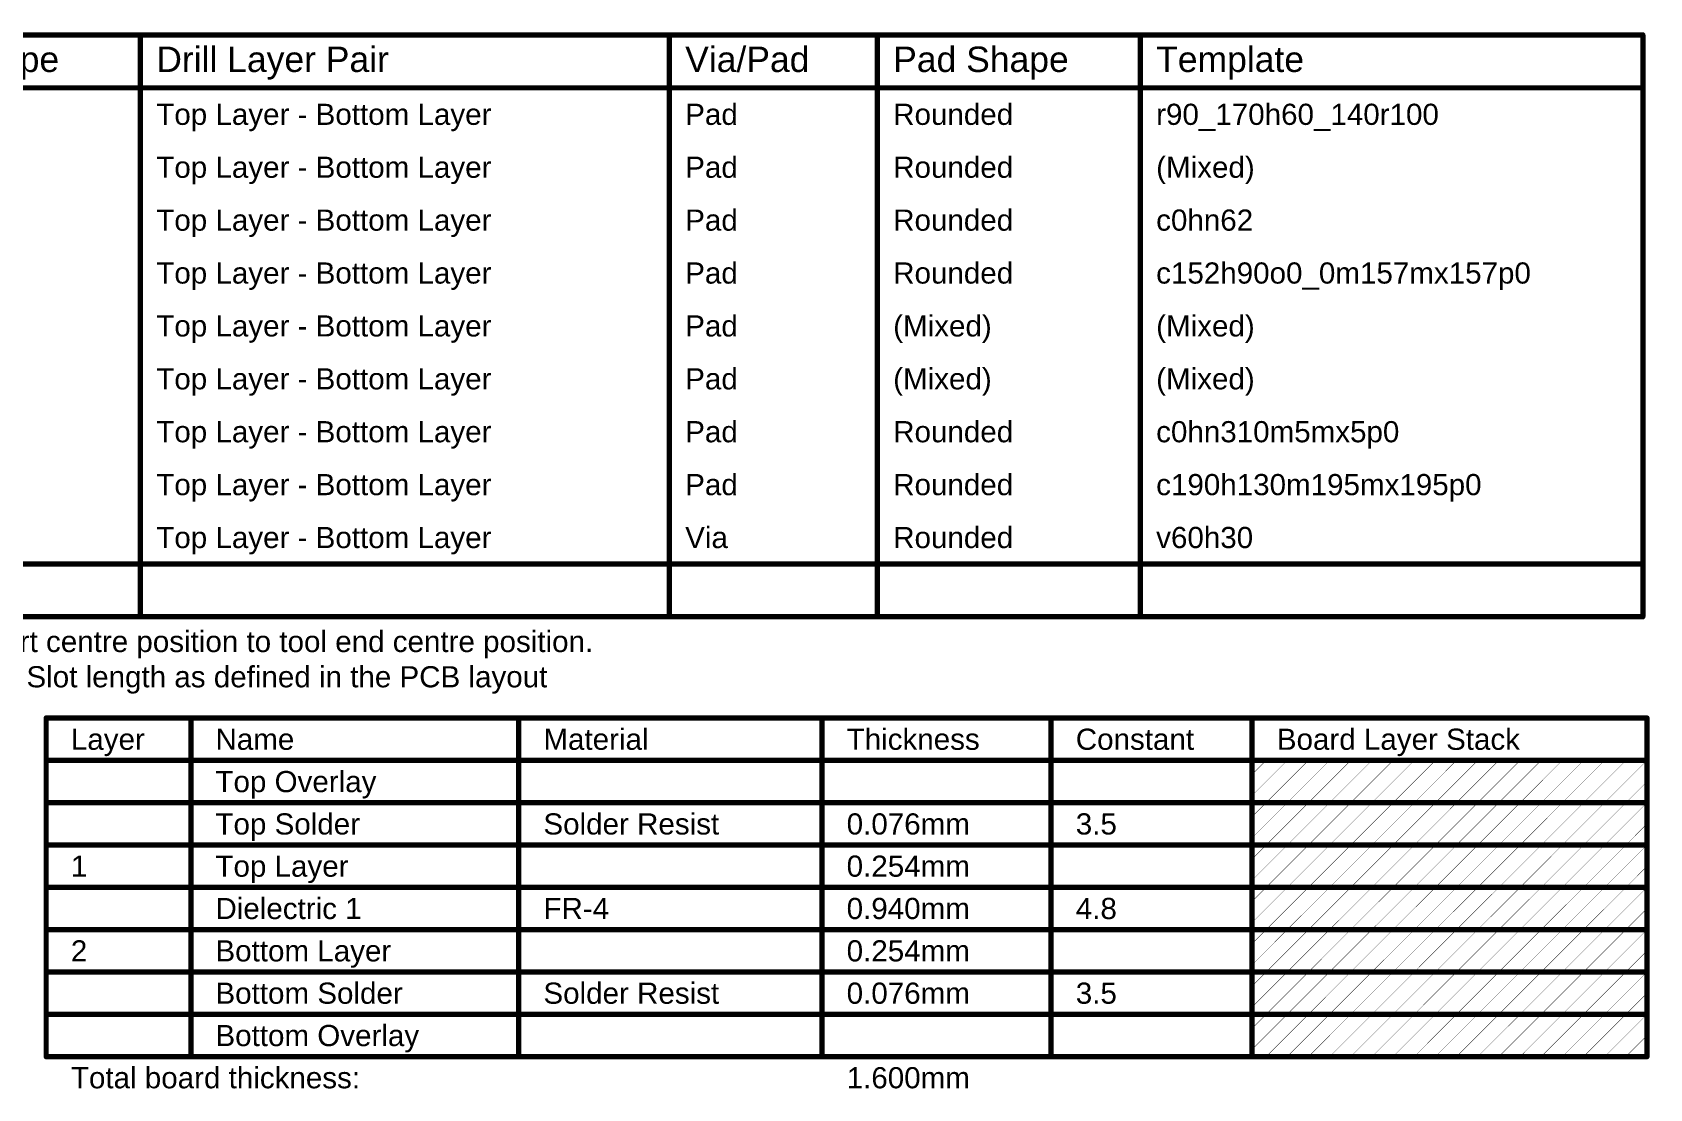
# Model space of a CAD drawing. Header units: inches. Extents: x -6 to 198, y 0 to 119.
# Drawn here: x 81.6 to 198.1, y 43 to 119 of the extents above; entities that cross this region are included whole.
import ezdxf

# ---------------------------------------------------------------- set-up
doc = ezdxf.new("R2010")
doc.units = ezdxf.units.IN
doc.layers.add('Drill Drawing', color=1, linetype='Continuous')
doc.layers.add('Fabrication', color=76, linetype='Continuous')
doc.styles.add('Arial', font='', dxfattribs={"height": 0.2})
doc.styles.get('Arial').set_extended_font_data('Arial')

msp = doc.modelspace()

# ---------------------------------------------------------------- linework, layer by layer
at = {"layer": 'Drill Drawing', "const_width": 0.381}
for points in [[(-0.01, 118.85), (197.6, 118.85)], [(89.4, 76.94), (89.4, 118.85)], [(127.49, 76.94), (127.49, 118.85)], [(142.47, 76.94), (142.47, 118.85)], [(161.41, 76.94), (161.41, 118.85)], [(197.6, 76.94), (197.6, 118.85)], [(-0.01, 115.04), (197.6, 115.04)], [(-0.01, 80.75), (197.6, 80.75)], [(-0.01, 76.94), (197.6, 76.94)]]:
    msp.add_lwpolyline(points, dxfattribs=at)
at = {"layer": 'Drill Drawing', "const_width": 0.191}
for points in [[(89.3, 118.85, 1), (89.49, 118.85, 1)], [(127.39, 118.85, 1), (127.58, 118.85, 1)], [(142.37, 118.85, 1), (142.56, 118.85, 1)], [(161.32, 118.85, 1), (161.51, 118.85, 1)], [(197.5, 118.85, 1), (197.69, 118.85, 1)], [(197.5, 118.85, 1), (197.69, 118.85, 1)], [(197.5, 115.04, 1), (197.69, 115.04, 1)], [(197.5, 80.75, 1), (197.69, 80.75, 1)], [(89.3, 76.94, 1), (89.49, 76.94, 1)], [(127.39, 76.94, 1), (127.58, 76.94, 1)], [(142.37, 76.94, 1), (142.56, 76.94, 1)], [(161.32, 76.94, 1), (161.51, 76.94, 1)], [(197.5, 76.94, 1), (197.69, 76.94, 1)], [(197.5, 76.94, 1), (197.69, 76.94, 1)]]:
    msp.add_lwpolyline(points, format="xyb", close=True, dxfattribs=at)
at = {"layer": 'Fabrication'}
for points, const_width in [([(82.61, 69.65), (197.9, 69.65)], 0.381), ([(82.61, 45.26), (82.61, 69.65)], 0.381), ([(93.03, 45.26), (93.03, 69.65)], 0.381), ([(116.64, 45.26), (116.64, 69.65)], 0.381), ([(138.48, 45.26), (138.48, 69.65)], 0.381), ([(154.98, 45.26), (154.98, 69.65)], 0.381), ([(169.46, 45.26), (169.46, 69.65)], 0.381), ([(197.9, 45.26), (197.9, 69.65)], 0.381), ([(82.61, 66.6), (197.9, 66.6)], 0.381), ([(169.46, 64.07), (171.99, 66.6)], 0.0254), ([(169.46, 65.59), (170.47, 66.6)], 0.0254), ([(170.47, 63.55), (173.52, 66.6)], 0.0254), ([(171.99, 63.55), (175.04, 66.6)], 0.0254), ([(173.52, 63.55), (176.56, 66.6)], 0.0254), ([(175.04, 63.55), (178.09, 66.6)], 0.0254), ([(176.56, 63.55), (179.61, 66.6)], 0.0254), ([(178.09, 63.55), (181.14, 66.6)], 0.0254), ([(179.61, 63.55), (182.66, 66.6)], 0.0254), ([(181.14, 63.55), (184.18, 66.6)], 0.0254), ([(182.66, 63.55), (185.71, 66.6)], 0.0254), ([(184.18, 63.55), (187.23, 66.6)], 0.0254), ([(185.71, 63.55), (188.76, 66.6)], 0.0254), ([(187.23, 63.55), (190.28, 66.6)], 0.0254), ([(188.76, 63.55), (191.8, 66.6)], 0.0254), ([(190.28, 63.55), (193.33, 66.6)], 0.0254), ([(191.8, 63.55), (194.85, 66.6)], 0.0254), ([(193.33, 63.55), (196.38, 66.6)], 0.0254), ([(194.85, 63.55), (197.9, 66.6)], 0.0254), ([(196.38, 63.55), (197.9, 65.07)], 0.0254), ([(82.61, 63.55), (93.03, 63.55)], 0.381), ([(93.03, 63.55), (116.64, 63.55)], 0.381), ([(116.64, 63.55), (138.48, 63.55)], 0.381), ([(138.48, 63.55), (154.98, 63.55)], 0.381), ([(154.98, 63.55), (169.46, 63.55)], 0.381), ([(169.46, 63.55), (197.9, 63.55)], 0.381), ([(169.46, 61.02), (171.99, 63.55)], 0.0254), ([(169.46, 62.54), (170.47, 63.55)], 0.0254), ([(170.47, 60.5), (173.52, 63.55)], 0.0254), ([(171.99, 60.5), (175.04, 63.55)], 0.0254), ([(173.52, 60.5), (176.56, 63.55)], 0.0254), ([(175.04, 60.5), (178.09, 63.55)], 0.0254), ([(176.56, 60.5), (179.61, 63.55)], 0.0254), ([(178.09, 60.5), (181.14, 63.55)], 0.0254), ([(179.61, 60.5), (182.66, 63.55)], 0.0254), ([(181.14, 60.5), (184.18, 63.55)], 0.0254), ([(182.66, 60.5), (185.71, 63.55)], 0.0254), ([(184.18, 60.5), (187.23, 63.55)], 0.0254), ([(185.71, 60.5), (188.76, 63.55)], 0.0254), ([(187.23, 60.5), (190.28, 63.55)], 0.0254), ([(188.76, 60.5), (191.8, 63.55)], 0.0254), ([(190.28, 60.5), (193.33, 63.55)], 0.0254), ([(191.8, 60.5), (194.85, 63.55)], 0.0254), ([(193.33, 60.5), (196.38, 63.55)], 0.0254), ([(194.85, 60.5), (197.9, 63.55)], 0.0254), ([(196.38, 60.5), (197.9, 62.03)], 0.0254), ([(82.61, 60.5), (93.03, 60.5)], 0.381), ([(93.03, 60.5), (116.64, 60.5)], 0.381), ([(116.64, 60.5), (138.48, 60.5)], 0.381), ([(138.48, 60.5), (154.98, 60.5)], 0.381), ([(154.98, 60.5), (169.46, 60.5)], 0.381), ([(169.46, 60.5), (197.9, 60.5)], 0.381), ([(169.46, 57.97), (171.99, 60.5)], 0.0254), ([(169.46, 59.49), (170.47, 60.5)], 0.0254), ([(170.47, 57.45), (173.52, 60.5)], 0.0254), ([(171.99, 57.45), (175.04, 60.5)], 0.0254), ([(173.52, 57.45), (176.56, 60.5)], 0.0254), ([(175.04, 57.45), (178.09, 60.5)], 0.0254), ([(176.56, 57.45), (179.61, 60.5)], 0.0254), ([(178.09, 57.45), (181.14, 60.5)], 0.0254), ([(179.61, 57.45), (182.66, 60.5)], 0.0254), ([(181.14, 57.45), (184.18, 60.5)], 0.0254), ([(182.66, 57.45), (185.71, 60.5)], 0.0254), ([(184.18, 57.45), (187.23, 60.5)], 0.0254), ([(185.71, 57.45), (188.76, 60.5)], 0.0254), ([(187.23, 57.45), (190.28, 60.5)], 0.0254), ([(188.76, 57.45), (191.8, 60.5)], 0.0254), ([(190.28, 57.45), (193.33, 60.5)], 0.0254), ([(191.8, 57.45), (194.85, 60.5)], 0.0254), ([(193.33, 57.45), (196.38, 60.5)], 0.0254), ([(194.85, 57.45), (197.9, 60.5)], 0.0254), ([(196.38, 57.45), (197.9, 58.98)], 0.0254), ([(82.61, 57.45), (93.03, 57.45)], 0.381), ([(93.03, 57.45), (116.64, 57.45)], 0.381), ([(116.64, 57.45), (138.48, 57.45)], 0.381), ([(138.48, 57.45), (154.98, 57.45)], 0.381), ([(154.98, 57.45), (169.46, 57.45)], 0.381), ([(169.46, 57.45), (197.9, 57.45)], 0.381), ([(169.46, 54.92), (171.99, 57.45)], 0.0254), ([(169.46, 56.45), (170.47, 57.45)], 0.0254), ([(170.47, 54.41), (173.52, 57.45)], 0.0254), ([(171.99, 54.41), (175.04, 57.45)], 0.0254), ([(173.52, 54.41), (176.56, 57.45)], 0.0254), ([(175.04, 54.41), (178.09, 57.45)], 0.0254), ([(176.56, 54.41), (179.61, 57.45)], 0.0254), ([(178.09, 54.41), (181.14, 57.45)], 0.0254), ([(179.61, 54.41), (182.66, 57.45)], 0.0254), ([(181.14, 54.41), (184.18, 57.45)], 0.0254), ([(182.66, 54.41), (185.71, 57.45)], 0.0254), ([(184.18, 54.41), (187.23, 57.45)], 0.0254), ([(185.71, 54.41), (188.76, 57.45)], 0.0254), ([(187.23, 54.41), (190.28, 57.45)], 0.0254), ([(188.76, 54.41), (191.8, 57.45)], 0.0254), ([(190.28, 54.41), (193.33, 57.45)], 0.0254), ([(191.8, 54.41), (194.85, 57.45)], 0.0254), ([(193.33, 54.41), (196.38, 57.45)], 0.0254), ([(194.85, 54.41), (197.9, 57.45)], 0.0254), ([(196.38, 54.41), (197.9, 55.93)], 0.0254), ([(82.61, 54.41), (93.03, 54.41)], 0.381), ([(93.03, 54.41), (116.64, 54.41)], 0.381), ([(116.64, 54.41), (138.48, 54.41)], 0.381), ([(138.48, 54.41), (154.98, 54.41)], 0.381), ([(154.98, 54.41), (169.46, 54.41)], 0.381), ([(169.46, 54.41), (197.9, 54.41)], 0.381), ([(169.46, 51.87), (171.99, 54.41)], 0.0254), ([(169.46, 53.4), (170.47, 54.41)], 0.0254), ([(170.47, 51.36), (173.52, 54.41)], 0.0254), ([(171.99, 51.36), (175.04, 54.41)], 0.0254), ([(173.52, 51.36), (176.56, 54.41)], 0.0254), ([(175.04, 51.36), (178.09, 54.41)], 0.0254), ([(176.56, 51.36), (179.61, 54.41)], 0.0254), ([(178.09, 51.36), (181.14, 54.41)], 0.0254), ([(179.61, 51.36), (182.66, 54.41)], 0.0254), ([(181.14, 51.36), (184.18, 54.41)], 0.0254), ([(182.66, 51.36), (185.71, 54.41)], 0.0254), ([(184.18, 51.36), (187.23, 54.41)], 0.0254), ([(185.71, 51.36), (188.76, 54.41)], 0.0254), ([(187.23, 51.36), (190.28, 54.41)], 0.0254), ([(188.76, 51.36), (191.8, 54.41)], 0.0254), ([(190.28, 51.36), (193.33, 54.41)], 0.0254), ([(191.8, 51.36), (194.85, 54.41)], 0.0254), ([(193.33, 51.36), (196.38, 54.41)], 0.0254), ([(194.85, 51.36), (197.9, 54.41)], 0.0254), ([(196.38, 51.36), (197.9, 52.88)], 0.0254), ([(82.61, 51.36), (93.03, 51.36)], 0.381), ([(93.03, 51.36), (116.64, 51.36)], 0.381), ([(116.64, 51.36), (138.48, 51.36)], 0.381), ([(138.48, 51.36), (154.98, 51.36)], 0.381), ([(154.98, 51.36), (169.46, 51.36)], 0.381), ([(169.46, 51.36), (197.9, 51.36)], 0.381), ([(169.46, 48.83), (171.99, 51.36)], 0.0254), ([(169.46, 50.35), (170.47, 51.36)], 0.0254), ([(170.47, 48.31), (173.52, 51.36)], 0.0254), ([(171.99, 48.31), (175.04, 51.36)], 0.0254), ([(173.52, 48.31), (176.56, 51.36)], 0.0254), ([(175.04, 48.31), (178.09, 51.36)], 0.0254), ([(176.56, 48.31), (179.61, 51.36)], 0.0254), ([(178.09, 48.31), (181.14, 51.36)], 0.0254), ([(179.61, 48.31), (182.66, 51.36)], 0.0254), ([(181.14, 48.31), (184.18, 51.36)], 0.0254), ([(182.66, 48.31), (185.71, 51.36)], 0.0254), ([(184.18, 48.31), (187.23, 51.36)], 0.0254), ([(185.71, 48.31), (188.76, 51.36)], 0.0254), ([(187.23, 48.31), (190.28, 51.36)], 0.0254), ([(188.76, 48.31), (191.8, 51.36)], 0.0254), ([(190.28, 48.31), (193.33, 51.36)], 0.0254), ([(191.8, 48.31), (194.85, 51.36)], 0.0254), ([(193.33, 48.31), (196.38, 51.36)], 0.0254), ([(194.85, 48.31), (197.9, 51.36)], 0.0254), ([(196.38, 48.31), (197.9, 49.83)], 0.0254), ([(82.61, 48.31), (93.03, 48.31)], 0.381), ([(93.03, 48.31), (116.64, 48.31)], 0.381), ([(116.64, 48.31), (138.48, 48.31)], 0.381), ([(138.48, 48.31), (154.98, 48.31)], 0.381), ([(154.98, 48.31), (169.46, 48.31)], 0.381), ([(169.46, 48.31), (197.9, 48.31)], 0.381), ([(169.46, 45.78), (171.99, 48.31)], 0.0254), ([(169.46, 47.3), (170.47, 48.31)], 0.0254), ([(170.47, 45.26), (173.52, 48.31)], 0.0254), ([(171.99, 45.26), (175.04, 48.31)], 0.0254), ([(173.52, 45.26), (176.56, 48.31)], 0.0254), ([(175.04, 45.26), (178.09, 48.31)], 0.0254), ([(176.56, 45.26), (179.61, 48.31)], 0.0254), ([(178.09, 45.26), (181.14, 48.31)], 0.0254), ([(179.61, 45.26), (182.66, 48.31)], 0.0254), ([(181.14, 45.26), (184.18, 48.31)], 0.0254), ([(182.66, 45.26), (185.71, 48.31)], 0.0254), ([(184.18, 45.26), (187.23, 48.31)], 0.0254), ([(185.71, 45.26), (188.76, 48.31)], 0.0254), ([(187.23, 45.26), (190.28, 48.31)], 0.0254), ([(188.76, 45.26), (191.8, 48.31)], 0.0254), ([(190.28, 45.26), (193.33, 48.31)], 0.0254), ([(191.8, 45.26), (194.85, 48.31)], 0.0254), ([(193.33, 45.26), (196.38, 48.31)], 0.0254), ([(194.85, 45.26), (197.9, 48.31)], 0.0254), ([(196.38, 45.26), (197.9, 46.79)], 0.0254), ([(82.61, 45.26), (93.03, 45.26)], 0.381), ([(93.03, 45.26), (116.64, 45.26)], 0.381), ([(116.64, 45.26), (138.48, 45.26)], 0.381), ([(138.48, 45.26), (154.98, 45.26)], 0.381), ([(154.98, 45.26), (169.46, 45.26)], 0.381), ([(169.46, 45.26), (197.9, 45.26)], 0.381)]:
    msp.add_lwpolyline(points, dxfattribs=dict(at, const_width=const_width))
for points, const_width in [([(82.52, 69.65, 1), (82.71, 69.65, 1)], 0.191), ([(82.52, 69.65, 1), (82.71, 69.65, 1)], 0.191), ([(92.93, 69.65, 1), (93.12, 69.65, 1)], 0.191), ([(116.55, 69.65, 1), (116.74, 69.65, 1)], 0.191), ([(138.38, 69.65, 1), (138.57, 69.65, 1)], 0.191), ([(154.89, 69.65, 1), (155.08, 69.65, 1)], 0.191), ([(169.36, 69.65, 1), (169.55, 69.65, 1)], 0.191), ([(197.8, 69.65, 1), (197.99, 69.65, 1)], 0.191), ([(197.8, 69.65, 1), (197.99, 69.65, 1)], 0.191), ([(82.52, 66.6, 1), (82.71, 66.6, 1)], 0.191), ([(170.46, 66.6, 1), (170.47, 66.6, 1)], 0.0127), ([(171.98, 66.6, 1), (172, 66.6, 1)], 0.0127), ([(173.51, 66.6, 1), (173.52, 66.6, 1)], 0.0127), ([(175.03, 66.6, 1), (175.05, 66.6, 1)], 0.0127), ([(176.56, 66.6, 1), (176.57, 66.6, 1)], 0.0127), ([(178.08, 66.6, 1), (178.09, 66.6, 1)], 0.0127), ([(179.6, 66.6, 1), (179.62, 66.6, 1)], 0.0127), ([(181.13, 66.6, 1), (181.14, 66.6, 1)], 0.0127), ([(182.65, 66.6, 1), (182.67, 66.6, 1)], 0.0127), ([(184.18, 66.6, 1), (184.19, 66.6, 1)], 0.0127), ([(185.7, 66.6, 1), (185.71, 66.6, 1)], 0.0127), ([(187.22, 66.6, 1), (187.24, 66.6, 1)], 0.0127), ([(188.75, 66.6, 1), (188.76, 66.6, 1)], 0.0127), ([(190.27, 66.6, 1), (190.29, 66.6, 1)], 0.0127), ([(191.8, 66.6, 1), (191.81, 66.6, 1)], 0.0127), ([(193.32, 66.6, 1), (193.33, 66.6, 1)], 0.0127), ([(194.84, 66.6, 1), (194.86, 66.6, 1)], 0.0127), ([(196.37, 66.6, 1), (196.38, 66.6, 1)], 0.0127), ([(197.8, 66.6, 1), (197.99, 66.6, 1)], 0.191), ([(197.89, 66.6, 1), (197.91, 66.6, 1)], 0.0127), ([(169.45, 65.59, 1), (169.47, 65.59, 1)], 0.0127), ([(169.45, 64.07, 1), (169.47, 64.07, 1)], 0.0127), ([(197.89, 65.07, 1), (197.91, 65.07, 1)], 0.0127), ([(82.52, 63.55, 1), (82.71, 63.55, 1)], 0.191), ([(92.93, 63.55, 1), (93.12, 63.55, 1)], 0.191), ([(92.93, 63.55, 1), (93.12, 63.55, 1)], 0.191), ([(116.55, 63.55, 1), (116.74, 63.55, 1)], 0.191), ([(116.55, 63.55, 1), (116.74, 63.55, 1)], 0.191), ([(138.38, 63.55, 1), (138.57, 63.55, 1)], 0.191), ([(138.38, 63.55, 1), (138.57, 63.55, 1)], 0.191), ([(154.89, 63.55, 1), (155.08, 63.55, 1)], 0.191), ([(154.89, 63.55, 1), (155.08, 63.55, 1)], 0.191), ([(169.36, 63.55, 1), (169.55, 63.55, 1)], 0.191), ([(169.36, 63.55, 1), (169.55, 63.55, 1)], 0.191), ([(170.46, 63.55, 1), (170.47, 63.55, 1)], 0.0127), ([(170.46, 63.55, 1), (170.47, 63.55, 1)], 0.0127), ([(171.98, 63.55, 1), (172, 63.55, 1)], 0.0127), ([(171.98, 63.55, 1), (172, 63.55, 1)], 0.0127), ([(173.51, 63.55, 1), (173.52, 63.55, 1)], 0.0127), ([(173.51, 63.55, 1), (173.52, 63.55, 1)], 0.0127), ([(175.03, 63.55, 1), (175.05, 63.55, 1)], 0.0127), ([(175.03, 63.55, 1), (175.05, 63.55, 1)], 0.0127), ([(176.56, 63.55, 1), (176.57, 63.55, 1)], 0.0127), ([(176.56, 63.55, 1), (176.57, 63.55, 1)], 0.0127), ([(178.08, 63.55, 1), (178.09, 63.55, 1)], 0.0127), ([(178.08, 63.55, 1), (178.09, 63.55, 1)], 0.0127), ([(179.6, 63.55, 1), (179.62, 63.55, 1)], 0.0127), ([(179.6, 63.55, 1), (179.62, 63.55, 1)], 0.0127), ([(181.13, 63.55, 1), (181.14, 63.55, 1)], 0.0127), ([(181.13, 63.55, 1), (181.14, 63.55, 1)], 0.0127), ([(182.65, 63.55, 1), (182.67, 63.55, 1)], 0.0127), ([(182.65, 63.55, 1), (182.67, 63.55, 1)], 0.0127), ([(184.18, 63.55, 1), (184.19, 63.55, 1)], 0.0127), ([(184.18, 63.55, 1), (184.19, 63.55, 1)], 0.0127), ([(185.7, 63.55, 1), (185.71, 63.55, 1)], 0.0127), ([(185.7, 63.55, 1), (185.71, 63.55, 1)], 0.0127), ([(187.22, 63.55, 1), (187.24, 63.55, 1)], 0.0127), ([(187.22, 63.55, 1), (187.24, 63.55, 1)], 0.0127), ([(188.75, 63.55, 1), (188.76, 63.55, 1)], 0.0127), ([(188.75, 63.55, 1), (188.76, 63.55, 1)], 0.0127), ([(190.27, 63.55, 1), (190.29, 63.55, 1)], 0.0127), ([(190.27, 63.55, 1), (190.29, 63.55, 1)], 0.0127), ([(191.8, 63.55, 1), (191.81, 63.55, 1)], 0.0127), ([(191.8, 63.55, 1), (191.81, 63.55, 1)], 0.0127), ([(193.32, 63.55, 1), (193.33, 63.55, 1)], 0.0127), ([(193.32, 63.55, 1), (193.33, 63.55, 1)], 0.0127), ([(194.84, 63.55, 1), (194.86, 63.55, 1)], 0.0127), ([(194.84, 63.55, 1), (194.86, 63.55, 1)], 0.0127), ([(196.37, 63.55, 1), (196.38, 63.55, 1)], 0.0127), ([(196.37, 63.55, 1), (196.38, 63.55, 1)], 0.0127), ([(197.8, 63.55, 1), (197.99, 63.55, 1)], 0.191), ([(197.89, 63.55, 1), (197.91, 63.55, 1)], 0.0127), ([(169.45, 62.54, 1), (169.47, 62.54, 1)], 0.0127), ([(197.89, 62.03, 1), (197.91, 62.03, 1)], 0.0127), ([(82.52, 60.5, 1), (82.71, 60.5, 1)], 0.191), ([(92.93, 60.5, 1), (93.12, 60.5, 1)], 0.191), ([(92.93, 60.5, 1), (93.12, 60.5, 1)], 0.191), ([(116.55, 60.5, 1), (116.74, 60.5, 1)], 0.191), ([(116.55, 60.5, 1), (116.74, 60.5, 1)], 0.191), ([(138.38, 60.5, 1), (138.57, 60.5, 1)], 0.191), ([(138.38, 60.5, 1), (138.57, 60.5, 1)], 0.191), ([(154.89, 60.5, 1), (155.08, 60.5, 1)], 0.191), ([(154.89, 60.5, 1), (155.08, 60.5, 1)], 0.191), ([(169.36, 60.5, 1), (169.55, 60.5, 1)], 0.191), ([(169.36, 60.5, 1), (169.55, 60.5, 1)], 0.191), ([(169.45, 61.02, 1), (169.47, 61.02, 1)], 0.0127), ([(197.8, 60.5, 1), (197.99, 60.5, 1)], 0.191), ([(169.45, 59.49, 1), (169.47, 59.49, 1)], 0.0127), ([(170.46, 60.5, 1), (170.47, 60.5, 1)], 0.0127), ([(170.46, 60.5, 1), (170.47, 60.5, 1)], 0.0127), ([(171.98, 60.5, 1), (172, 60.5, 1)], 0.0127), ([(171.98, 60.5, 1), (172, 60.5, 1)], 0.0127), ([(173.51, 60.5, 1), (173.52, 60.5, 1)], 0.0127), ([(173.51, 60.5, 1), (173.52, 60.5, 1)], 0.0127), ([(175.03, 60.5, 1), (175.05, 60.5, 1)], 0.0127), ([(175.03, 60.5, 1), (175.05, 60.5, 1)], 0.0127), ([(176.56, 60.5, 1), (176.57, 60.5, 1)], 0.0127), ([(176.56, 60.5, 1), (176.57, 60.5, 1)], 0.0127), ([(178.08, 60.5, 1), (178.09, 60.5, 1)], 0.0127), ([(178.08, 60.5, 1), (178.09, 60.5, 1)], 0.0127), ([(179.6, 60.5, 1), (179.62, 60.5, 1)], 0.0127), ([(179.6, 60.5, 1), (179.62, 60.5, 1)], 0.0127), ([(181.13, 60.5, 1), (181.14, 60.5, 1)], 0.0127), ([(181.13, 60.5, 1), (181.14, 60.5, 1)], 0.0127), ([(182.65, 60.5, 1), (182.67, 60.5, 1)], 0.0127), ([(182.65, 60.5, 1), (182.67, 60.5, 1)], 0.0127), ([(184.18, 60.5, 1), (184.19, 60.5, 1)], 0.0127), ([(184.18, 60.5, 1), (184.19, 60.5, 1)], 0.0127), ([(185.7, 60.5, 1), (185.71, 60.5, 1)], 0.0127), ([(185.7, 60.5, 1), (185.71, 60.5, 1)], 0.0127), ([(187.22, 60.5, 1), (187.24, 60.5, 1)], 0.0127), ([(187.22, 60.5, 1), (187.24, 60.5, 1)], 0.0127), ([(188.75, 60.5, 1), (188.76, 60.5, 1)], 0.0127), ([(188.75, 60.5, 1), (188.76, 60.5, 1)], 0.0127), ([(190.27, 60.5, 1), (190.29, 60.5, 1)], 0.0127), ([(190.27, 60.5, 1), (190.29, 60.5, 1)], 0.0127), ([(191.8, 60.5, 1), (191.81, 60.5, 1)], 0.0127), ([(191.8, 60.5, 1), (191.81, 60.5, 1)], 0.0127), ([(193.32, 60.5, 1), (193.33, 60.5, 1)], 0.0127), ([(193.32, 60.5, 1), (193.33, 60.5, 1)], 0.0127), ([(194.84, 60.5, 1), (194.86, 60.5, 1)], 0.0127), ([(194.84, 60.5, 1), (194.86, 60.5, 1)], 0.0127), ([(196.37, 60.5, 1), (196.38, 60.5, 1)], 0.0127), ([(196.37, 60.5, 1), (196.38, 60.5, 1)], 0.0127), ([(197.89, 60.5, 1), (197.91, 60.5, 1)], 0.0127), ([(197.89, 58.98, 1), (197.91, 58.98, 1)], 0.0127), ([(82.52, 57.45, 1), (82.71, 57.45, 1)], 0.191), ([(92.93, 57.45, 1), (93.12, 57.45, 1)], 0.191), ([(92.93, 57.45, 1), (93.12, 57.45, 1)], 0.191), ([(116.55, 57.45, 1), (116.74, 57.45, 1)], 0.191), ([(116.55, 57.45, 1), (116.74, 57.45, 1)], 0.191), ([(138.38, 57.45, 1), (138.57, 57.45, 1)], 0.191), ([(138.38, 57.45, 1), (138.57, 57.45, 1)], 0.191), ([(154.89, 57.45, 1), (155.08, 57.45, 1)], 0.191), ([(154.89, 57.45, 1), (155.08, 57.45, 1)], 0.191), ([(169.36, 57.45, 1), (169.55, 57.45, 1)], 0.191), ([(169.36, 57.45, 1), (169.55, 57.45, 1)], 0.191), ([(169.45, 57.97, 1), (169.47, 57.97, 1)], 0.0127), ([(170.46, 57.45, 1), (170.47, 57.45, 1)], 0.0127), ([(170.46, 57.45, 1), (170.47, 57.45, 1)], 0.0127), ([(171.98, 57.45, 1), (172, 57.45, 1)], 0.0127), ([(171.98, 57.45, 1), (172, 57.45, 1)], 0.0127), ([(173.51, 57.45, 1), (173.52, 57.45, 1)], 0.0127), ([(173.51, 57.45, 1), (173.52, 57.45, 1)], 0.0127), ([(175.03, 57.45, 1), (175.05, 57.45, 1)], 0.0127), ([(175.03, 57.45, 1), (175.05, 57.45, 1)], 0.0127), ([(176.56, 57.45, 1), (176.57, 57.45, 1)], 0.0127), ([(176.56, 57.45, 1), (176.57, 57.45, 1)], 0.0127), ([(178.08, 57.45, 1), (178.09, 57.45, 1)], 0.0127), ([(178.08, 57.45, 1), (178.09, 57.45, 1)], 0.0127), ([(179.6, 57.45, 1), (179.62, 57.45, 1)], 0.0127), ([(179.6, 57.45, 1), (179.62, 57.45, 1)], 0.0127), ([(181.13, 57.45, 1), (181.14, 57.45, 1)], 0.0127), ([(181.13, 57.45, 1), (181.14, 57.45, 1)], 0.0127), ([(182.65, 57.45, 1), (182.67, 57.45, 1)], 0.0127), ([(182.65, 57.45, 1), (182.67, 57.45, 1)], 0.0127), ([(184.18, 57.45, 1), (184.19, 57.45, 1)], 0.0127), ([(184.18, 57.45, 1), (184.19, 57.45, 1)], 0.0127), ([(185.7, 57.45, 1), (185.71, 57.45, 1)], 0.0127), ([(185.7, 57.45, 1), (185.71, 57.45, 1)], 0.0127), ([(187.22, 57.45, 1), (187.24, 57.45, 1)], 0.0127), ([(187.22, 57.45, 1), (187.24, 57.45, 1)], 0.0127), ([(188.75, 57.45, 1), (188.76, 57.45, 1)], 0.0127), ([(188.75, 57.45, 1), (188.76, 57.45, 1)], 0.0127), ([(190.27, 57.45, 1), (190.29, 57.45, 1)], 0.0127), ([(190.27, 57.45, 1), (190.29, 57.45, 1)], 0.0127), ([(191.8, 57.45, 1), (191.81, 57.45, 1)], 0.0127), ([(191.8, 57.45, 1), (191.81, 57.45, 1)], 0.0127), ([(193.32, 57.45, 1), (193.33, 57.45, 1)], 0.0127), ([(193.32, 57.45, 1), (193.33, 57.45, 1)], 0.0127), ([(194.84, 57.45, 1), (194.86, 57.45, 1)], 0.0127), ([(194.84, 57.45, 1), (194.86, 57.45, 1)], 0.0127), ([(196.37, 57.45, 1), (196.38, 57.45, 1)], 0.0127), ([(196.37, 57.45, 1), (196.38, 57.45, 1)], 0.0127), ([(197.8, 57.45, 1), (197.99, 57.45, 1)], 0.191), ([(197.89, 57.45, 1), (197.91, 57.45, 1)], 0.0127), ([(169.45, 56.45, 1), (169.47, 56.45, 1)], 0.0127), ([(197.89, 55.93, 1), (197.91, 55.93, 1)], 0.0127), ([(169.45, 54.92, 1), (169.47, 54.92, 1)], 0.0127), ([(82.52, 54.41, 1), (82.71, 54.41, 1)], 0.191), ([(92.93, 54.41, 1), (93.12, 54.41, 1)], 0.191), ([(92.93, 54.41, 1), (93.12, 54.41, 1)], 0.191), ([(116.55, 54.41, 1), (116.74, 54.41, 1)], 0.191), ([(116.55, 54.41, 1), (116.74, 54.41, 1)], 0.191), ([(138.38, 54.41, 1), (138.57, 54.41, 1)], 0.191), ([(138.38, 54.41, 1), (138.57, 54.41, 1)], 0.191), ([(154.89, 54.41, 1), (155.08, 54.41, 1)], 0.191), ([(154.89, 54.41, 1), (155.08, 54.41, 1)], 0.191), ([(169.36, 54.41, 1), (169.55, 54.41, 1)], 0.191), ([(169.36, 54.41, 1), (169.55, 54.41, 1)], 0.191), ([(170.46, 54.41, 1), (170.47, 54.41, 1)], 0.0127), ([(170.46, 54.41, 1), (170.47, 54.41, 1)], 0.0127), ([(171.98, 54.41, 1), (172, 54.41, 1)], 0.0127), ([(171.98, 54.41, 1), (172, 54.41, 1)], 0.0127), ([(173.51, 54.41, 1), (173.52, 54.41, 1)], 0.0127), ([(173.51, 54.41, 1), (173.52, 54.41, 1)], 0.0127), ([(175.03, 54.41, 1), (175.05, 54.41, 1)], 0.0127), ([(175.03, 54.41, 1), (175.05, 54.41, 1)], 0.0127), ([(176.56, 54.41, 1), (176.57, 54.41, 1)], 0.0127), ([(176.56, 54.41, 1), (176.57, 54.41, 1)], 0.0127), ([(178.08, 54.41, 1), (178.09, 54.41, 1)], 0.0127), ([(178.08, 54.41, 1), (178.09, 54.41, 1)], 0.0127), ([(179.6, 54.41, 1), (179.62, 54.41, 1)], 0.0127), ([(179.6, 54.41, 1), (179.62, 54.41, 1)], 0.0127), ([(181.13, 54.41, 1), (181.14, 54.41, 1)], 0.0127), ([(181.13, 54.41, 1), (181.14, 54.41, 1)], 0.0127), ([(182.65, 54.41, 1), (182.67, 54.41, 1)], 0.0127), ([(182.65, 54.41, 1), (182.67, 54.41, 1)], 0.0127), ([(184.18, 54.41, 1), (184.19, 54.41, 1)], 0.0127), ([(184.18, 54.41, 1), (184.19, 54.41, 1)], 0.0127), ([(185.7, 54.41, 1), (185.71, 54.41, 1)], 0.0127), ([(185.7, 54.41, 1), (185.71, 54.41, 1)], 0.0127), ([(187.22, 54.41, 1), (187.24, 54.41, 1)], 0.0127), ([(187.22, 54.41, 1), (187.24, 54.41, 1)], 0.0127), ([(188.75, 54.41, 1), (188.76, 54.41, 1)], 0.0127), ([(188.75, 54.41, 1), (188.76, 54.41, 1)], 0.0127), ([(190.27, 54.41, 1), (190.29, 54.41, 1)], 0.0127), ([(190.27, 54.41, 1), (190.29, 54.41, 1)], 0.0127), ([(191.8, 54.41, 1), (191.81, 54.41, 1)], 0.0127), ([(191.8, 54.41, 1), (191.81, 54.41, 1)], 0.0127), ([(193.32, 54.41, 1), (193.33, 54.41, 1)], 0.0127), ([(193.32, 54.41, 1), (193.33, 54.41, 1)], 0.0127), ([(194.84, 54.41, 1), (194.86, 54.41, 1)], 0.0127), ([(194.84, 54.41, 1), (194.86, 54.41, 1)], 0.0127), ([(196.37, 54.41, 1), (196.38, 54.41, 1)], 0.0127), ([(196.37, 54.41, 1), (196.38, 54.41, 1)], 0.0127), ([(197.8, 54.41, 1), (197.99, 54.41, 1)], 0.191), ([(197.89, 54.41, 1), (197.91, 54.41, 1)], 0.0127), ([(169.45, 53.4, 1), (169.47, 53.4, 1)], 0.0127), ([(197.89, 52.88, 1), (197.91, 52.88, 1)], 0.0127), ([(82.52, 51.36, 1), (82.71, 51.36, 1)], 0.191), ([(92.93, 51.36, 1), (93.12, 51.36, 1)], 0.191), ([(92.93, 51.36, 1), (93.12, 51.36, 1)], 0.191), ([(116.55, 51.36, 1), (116.74, 51.36, 1)], 0.191), ([(116.55, 51.36, 1), (116.74, 51.36, 1)], 0.191), ([(138.38, 51.36, 1), (138.57, 51.36, 1)], 0.191), ([(138.38, 51.36, 1), (138.57, 51.36, 1)], 0.191), ([(154.89, 51.36, 1), (155.08, 51.36, 1)], 0.191), ([(154.89, 51.36, 1), (155.08, 51.36, 1)], 0.191), ([(169.36, 51.36, 1), (169.55, 51.36, 1)], 0.191), ([(169.36, 51.36, 1), (169.55, 51.36, 1)], 0.191), ([(169.45, 51.87, 1), (169.47, 51.87, 1)], 0.0127), ([(170.46, 51.36, 1), (170.47, 51.36, 1)], 0.0127), ([(170.46, 51.36, 1), (170.47, 51.36, 1)], 0.0127), ([(171.98, 51.36, 1), (172, 51.36, 1)], 0.0127), ([(171.98, 51.36, 1), (172, 51.36, 1)], 0.0127), ([(173.51, 51.36, 1), (173.52, 51.36, 1)], 0.0127), ([(173.51, 51.36, 1), (173.52, 51.36, 1)], 0.0127), ([(175.03, 51.36, 1), (175.05, 51.36, 1)], 0.0127), ([(175.03, 51.36, 1), (175.05, 51.36, 1)], 0.0127), ([(176.56, 51.36, 1), (176.57, 51.36, 1)], 0.0127), ([(176.56, 51.36, 1), (176.57, 51.36, 1)], 0.0127), ([(178.08, 51.36, 1), (178.09, 51.36, 1)], 0.0127), ([(178.08, 51.36, 1), (178.09, 51.36, 1)], 0.0127), ([(179.6, 51.36, 1), (179.62, 51.36, 1)], 0.0127), ([(179.6, 51.36, 1), (179.62, 51.36, 1)], 0.0127), ([(181.13, 51.36, 1), (181.14, 51.36, 1)], 0.0127), ([(181.13, 51.36, 1), (181.14, 51.36, 1)], 0.0127), ([(182.65, 51.36, 1), (182.67, 51.36, 1)], 0.0127), ([(182.65, 51.36, 1), (182.67, 51.36, 1)], 0.0127), ([(184.18, 51.36, 1), (184.19, 51.36, 1)], 0.0127), ([(184.18, 51.36, 1), (184.19, 51.36, 1)], 0.0127), ([(185.7, 51.36, 1), (185.71, 51.36, 1)], 0.0127), ([(185.7, 51.36, 1), (185.71, 51.36, 1)], 0.0127), ([(187.22, 51.36, 1), (187.24, 51.36, 1)], 0.0127), ([(187.22, 51.36, 1), (187.24, 51.36, 1)], 0.0127), ([(188.75, 51.36, 1), (188.76, 51.36, 1)], 0.0127), ([(188.75, 51.36, 1), (188.76, 51.36, 1)], 0.0127), ([(190.27, 51.36, 1), (190.29, 51.36, 1)], 0.0127), ([(190.27, 51.36, 1), (190.29, 51.36, 1)], 0.0127), ([(191.8, 51.36, 1), (191.81, 51.36, 1)], 0.0127), ([(191.8, 51.36, 1), (191.81, 51.36, 1)], 0.0127), ([(193.32, 51.36, 1), (193.33, 51.36, 1)], 0.0127), ([(193.32, 51.36, 1), (193.33, 51.36, 1)], 0.0127), ([(194.84, 51.36, 1), (194.86, 51.36, 1)], 0.0127), ([(194.84, 51.36, 1), (194.86, 51.36, 1)], 0.0127), ([(196.37, 51.36, 1), (196.38, 51.36, 1)], 0.0127), ([(196.37, 51.36, 1), (196.38, 51.36, 1)], 0.0127), ([(197.8, 51.36, 1), (197.99, 51.36, 1)], 0.191), ([(197.89, 51.36, 1), (197.91, 51.36, 1)], 0.0127), ([(169.45, 50.35, 1), (169.47, 50.35, 1)], 0.0127), ([(197.89, 49.83, 1), (197.91, 49.83, 1)], 0.0127), ([(82.52, 48.31, 1), (82.71, 48.31, 1)], 0.191), ([(92.93, 48.31, 1), (93.12, 48.31, 1)], 0.191), ([(92.93, 48.31, 1), (93.12, 48.31, 1)], 0.191), ([(116.55, 48.31, 1), (116.74, 48.31, 1)], 0.191), ([(116.55, 48.31, 1), (116.74, 48.31, 1)], 0.191), ([(138.38, 48.31, 1), (138.57, 48.31, 1)], 0.191), ([(138.38, 48.31, 1), (138.57, 48.31, 1)], 0.191), ([(154.89, 48.31, 1), (155.08, 48.31, 1)], 0.191), ([(154.89, 48.31, 1), (155.08, 48.31, 1)], 0.191), ([(169.36, 48.31, 1), (169.55, 48.31, 1)], 0.191), ([(169.36, 48.31, 1), (169.55, 48.31, 1)], 0.191), ([(169.45, 48.83, 1), (169.47, 48.83, 1)], 0.0127), ([(170.46, 48.31, 1), (170.47, 48.31, 1)], 0.0127), ([(170.46, 48.31, 1), (170.47, 48.31, 1)], 0.0127), ([(171.98, 48.31, 1), (172, 48.31, 1)], 0.0127), ([(171.98, 48.31, 1), (172, 48.31, 1)], 0.0127), ([(173.51, 48.31, 1), (173.52, 48.31, 1)], 0.0127), ([(173.51, 48.31, 1), (173.52, 48.31, 1)], 0.0127), ([(175.03, 48.31, 1), (175.05, 48.31, 1)], 0.0127), ([(175.03, 48.31, 1), (175.05, 48.31, 1)], 0.0127), ([(176.56, 48.31, 1), (176.57, 48.31, 1)], 0.0127), ([(176.56, 48.31, 1), (176.57, 48.31, 1)], 0.0127), ([(178.08, 48.31, 1), (178.09, 48.31, 1)], 0.0127), ([(178.08, 48.31, 1), (178.09, 48.31, 1)], 0.0127), ([(179.6, 48.31, 1), (179.62, 48.31, 1)], 0.0127), ([(179.6, 48.31, 1), (179.62, 48.31, 1)], 0.0127), ([(181.13, 48.31, 1), (181.14, 48.31, 1)], 0.0127), ([(181.13, 48.31, 1), (181.14, 48.31, 1)], 0.0127), ([(182.65, 48.31, 1), (182.67, 48.31, 1)], 0.0127), ([(182.65, 48.31, 1), (182.67, 48.31, 1)], 0.0127), ([(184.18, 48.31, 1), (184.19, 48.31, 1)], 0.0127), ([(184.18, 48.31, 1), (184.19, 48.31, 1)], 0.0127), ([(185.7, 48.31, 1), (185.71, 48.31, 1)], 0.0127), ([(185.7, 48.31, 1), (185.71, 48.31, 1)], 0.0127), ([(187.22, 48.31, 1), (187.24, 48.31, 1)], 0.0127), ([(187.22, 48.31, 1), (187.24, 48.31, 1)], 0.0127), ([(188.75, 48.31, 1), (188.76, 48.31, 1)], 0.0127), ([(188.75, 48.31, 1), (188.76, 48.31, 1)], 0.0127), ([(190.27, 48.31, 1), (190.29, 48.31, 1)], 0.0127), ([(190.27, 48.31, 1), (190.29, 48.31, 1)], 0.0127), ([(191.8, 48.31, 1), (191.81, 48.31, 1)], 0.0127), ([(191.8, 48.31, 1), (191.81, 48.31, 1)], 0.0127), ([(193.32, 48.31, 1), (193.33, 48.31, 1)], 0.0127), ([(193.32, 48.31, 1), (193.33, 48.31, 1)], 0.0127), ([(194.84, 48.31, 1), (194.86, 48.31, 1)], 0.0127), ([(194.84, 48.31, 1), (194.86, 48.31, 1)], 0.0127), ([(196.37, 48.31, 1), (196.38, 48.31, 1)], 0.0127), ([(196.37, 48.31, 1), (196.38, 48.31, 1)], 0.0127), ([(197.8, 48.31, 1), (197.99, 48.31, 1)], 0.191), ([(197.89, 48.31, 1), (197.91, 48.31, 1)], 0.0127), ([(169.45, 47.3, 1), (169.47, 47.3, 1)], 0.0127), ([(197.89, 46.79, 1), (197.91, 46.79, 1)], 0.0127), ([(82.52, 45.26, 1), (82.71, 45.26, 1)], 0.191), ([(82.52, 45.26, 1), (82.71, 45.26, 1)], 0.191), ([(92.93, 45.26, 1), (93.12, 45.26, 1)], 0.191), ([(92.93, 45.26, 1), (93.12, 45.26, 1)], 0.191), ([(92.93, 45.26, 1), (93.12, 45.26, 1)], 0.191), ([(116.55, 45.26, 1), (116.74, 45.26, 1)], 0.191), ([(116.55, 45.26, 1), (116.74, 45.26, 1)], 0.191), ([(116.55, 45.26, 1), (116.74, 45.26, 1)], 0.191), ([(138.38, 45.26, 1), (138.57, 45.26, 1)], 0.191), ([(138.38, 45.26, 1), (138.57, 45.26, 1)], 0.191), ([(138.38, 45.26, 1), (138.57, 45.26, 1)], 0.191), ([(154.89, 45.26, 1), (155.08, 45.26, 1)], 0.191), ([(154.89, 45.26, 1), (155.08, 45.26, 1)], 0.191), ([(154.89, 45.26, 1), (155.08, 45.26, 1)], 0.191), ([(169.36, 45.26, 1), (169.55, 45.26, 1)], 0.191), ([(169.36, 45.26, 1), (169.55, 45.26, 1)], 0.191), ([(169.36, 45.26, 1), (169.55, 45.26, 1)], 0.191), ([(169.45, 45.78, 1), (169.47, 45.78, 1)], 0.0127), ([(197.8, 45.26, 1), (197.99, 45.26, 1)], 0.191), ([(197.8, 45.26, 1), (197.99, 45.26, 1)], 0.191), ([(170.46, 45.26, 1), (170.47, 45.26, 1)], 0.0127), ([(171.98, 45.26, 1), (172, 45.26, 1)], 0.0127), ([(173.51, 45.26, 1), (173.52, 45.26, 1)], 0.0127), ([(175.03, 45.26, 1), (175.05, 45.26, 1)], 0.0127), ([(176.56, 45.26, 1), (176.57, 45.26, 1)], 0.0127), ([(178.08, 45.26, 1), (178.09, 45.26, 1)], 0.0127), ([(179.6, 45.26, 1), (179.62, 45.26, 1)], 0.0127), ([(181.13, 45.26, 1), (181.14, 45.26, 1)], 0.0127), ([(182.65, 45.26, 1), (182.67, 45.26, 1)], 0.0127), ([(184.18, 45.26, 1), (184.19, 45.26, 1)], 0.0127), ([(185.7, 45.26, 1), (185.71, 45.26, 1)], 0.0127), ([(187.22, 45.26, 1), (187.24, 45.26, 1)], 0.0127), ([(188.75, 45.26, 1), (188.76, 45.26, 1)], 0.0127), ([(190.27, 45.26, 1), (190.29, 45.26, 1)], 0.0127), ([(191.8, 45.26, 1), (191.81, 45.26, 1)], 0.0127), ([(193.32, 45.26, 1), (193.33, 45.26, 1)], 0.0127), ([(194.84, 45.26, 1), (194.86, 45.26, 1)], 0.0127), ([(196.37, 45.26, 1), (196.38, 45.26, 1)], 0.0127)]:
    msp.add_lwpolyline(points, format="xyb", close=True, dxfattribs=dict(at, const_width=const_width))

# ---------------------------------------------------------------- texts
at = {"layer": 'Drill Drawing', "style": 'Arial'}
for s, height, p in [('Hole Type', 1.829, (71.9, 116.18)), ('Drill Layer Pair', 1.8288, (90.54, 116.18)), ('Via/Pad', 1.829, (128.63, 116.18)), ('Pad Shape', 1.829, (143.61, 116.18)), ('Template', 1.829, (162.55, 116.18)), ('Top Layer - Bottom Layer', 1.524, (90.54, 112.37)), ('Pad', 1.524, (128.63, 112.37)), ('Rounded', 1.524, (143.61, 112.37)), ('r90_170h60_140r100', 1.524, (162.55, 112.37)), ('Top Layer - Bottom Layer', 1.524, (90.54, 108.56)), ('Pad', 1.524, (128.63, 108.56)), ('Rounded', 1.524, (143.61, 108.56)), ('(Mixed)', 1.524, (162.55, 108.56)), ('Top Layer - Bottom Layer', 1.524, (90.54, 104.75)), ('Pad', 1.524, (128.63, 104.75)), ('Rounded', 1.524, (143.61, 104.75)), ('c0hn62', 1.524, (162.55, 104.75)), ('Pad', 1.524, (128.63, 100.94)), ('Rounded', 1.524, (143.61, 100.94)), ('c152h90o0_0m157mx157p0', 1.524, (162.55, 100.94)), ('Top Layer - Bottom Layer', 1.524, (90.54, 100.94)), ('Top Layer - Bottom Layer', 1.524, (90.54, 97.13)), ('Pad', 1.524, (128.63, 97.13)), ('(Mixed)', 1.524, (143.61, 97.13)), ('(Mixed)', 1.524, (162.55, 97.13)), ('Top Layer - Bottom Layer', 1.524, (90.54, 93.32)), ('Pad', 1.524, (128.63, 93.32)), ('(Mixed)', 1.524, (143.61, 93.32)), ('(Mixed)', 1.524, (162.55, 93.32)), ('Top Layer - Bottom Layer', 1.524, (90.54, 89.51)), ('Pad', 1.524, (128.63, 89.51)), ('Rounded', 1.524, (143.61, 89.51)), ('c0hn310m5mx5p0', 1.524, (162.55, 89.51)), ('Top Layer - Bottom Layer', 1.524, (90.54, 85.7)), ('Pad', 1.524, (128.63, 85.7)), ('Rounded', 1.524, (143.61, 85.7)), ('c190h130m195mx195p0', 1.524, (162.55, 85.7)), ('Top Layer - Bottom Layer', 1.524, (90.54, 81.89)), ('Via', 1.524, (128.63, 81.89)), ('Rounded', 1.524, (143.61, 81.89)), ('v60h30', 1.524, (162.55, 81.89)), ('= Calculated from tool start centre position to tool end centre position.', 1.524, (56.51, 74.4)), (' = Routed Path Length + Tool Size = Slot length as defined in the PCB layout', 1.524, (46.1, 71.86))]:
    msp.add_text(s, height=height, dxfattribs=at).set_placement(p)
at = {"layer": 'Fabrication', "style": 'Arial'}
for s, height, p in [('Layer', 1.524, (84.39, 67.36)), ('Name', 1.524, (94.8, 67.36)), ('Material', 1.524, (118.42, 67.36)), ('Thickness', 1.524, (140.26, 67.36)), ('Constant', 1.524, (156.76, 67.36)), ('Board Layer Stack', 1.524, (171.24, 67.36)), ('Top Overlay', 1.524, (94.8, 64.31)), ('Top Solder', 1.524, (94.8, 61.26)), ('Solder Resist', 1.524, (118.42, 61.26)), ('0.076mm', 1.524, (140.26, 61.26)), ('3.5', 1.524, (156.76, 61.26)), ('1', 1.52, (84.39, 58.22)), ('Top Layer', 1.524, (94.8, 58.22)), ('0.254mm', 1.524, (140.26, 58.22)), ('Dielectric 1', 1.524, (94.8, 55.17)), ('FR-4', 1.524, (118.42, 55.17)), ('0.940mm', 1.524, (140.26, 55.17)), ('4.8', 1.524, (156.76, 55.17)), ('2', 1.52, (84.39, 52.12)), ('Bottom Layer', 1.524, (94.8, 52.12)), ('0.254mm', 1.524, (140.26, 52.12)), ('Bottom Solder', 1.524, (94.8, 49.07)), ('Solder Resist', 1.524, (118.42, 49.07)), ('0.076mm', 1.524, (140.26, 49.07)), ('3.5', 1.524, (156.76, 49.07)), ('Bottom Overlay', 1.524, (94.8, 46.02)), ('Total board thickness:', 1.524, (84.39, 42.98)), ('1.600mm', 1.524, (140.26, 42.98))]:
    msp.add_text(s, height=height, dxfattribs=at).set_placement(p)

doc.saveas('drawing.dxf')
